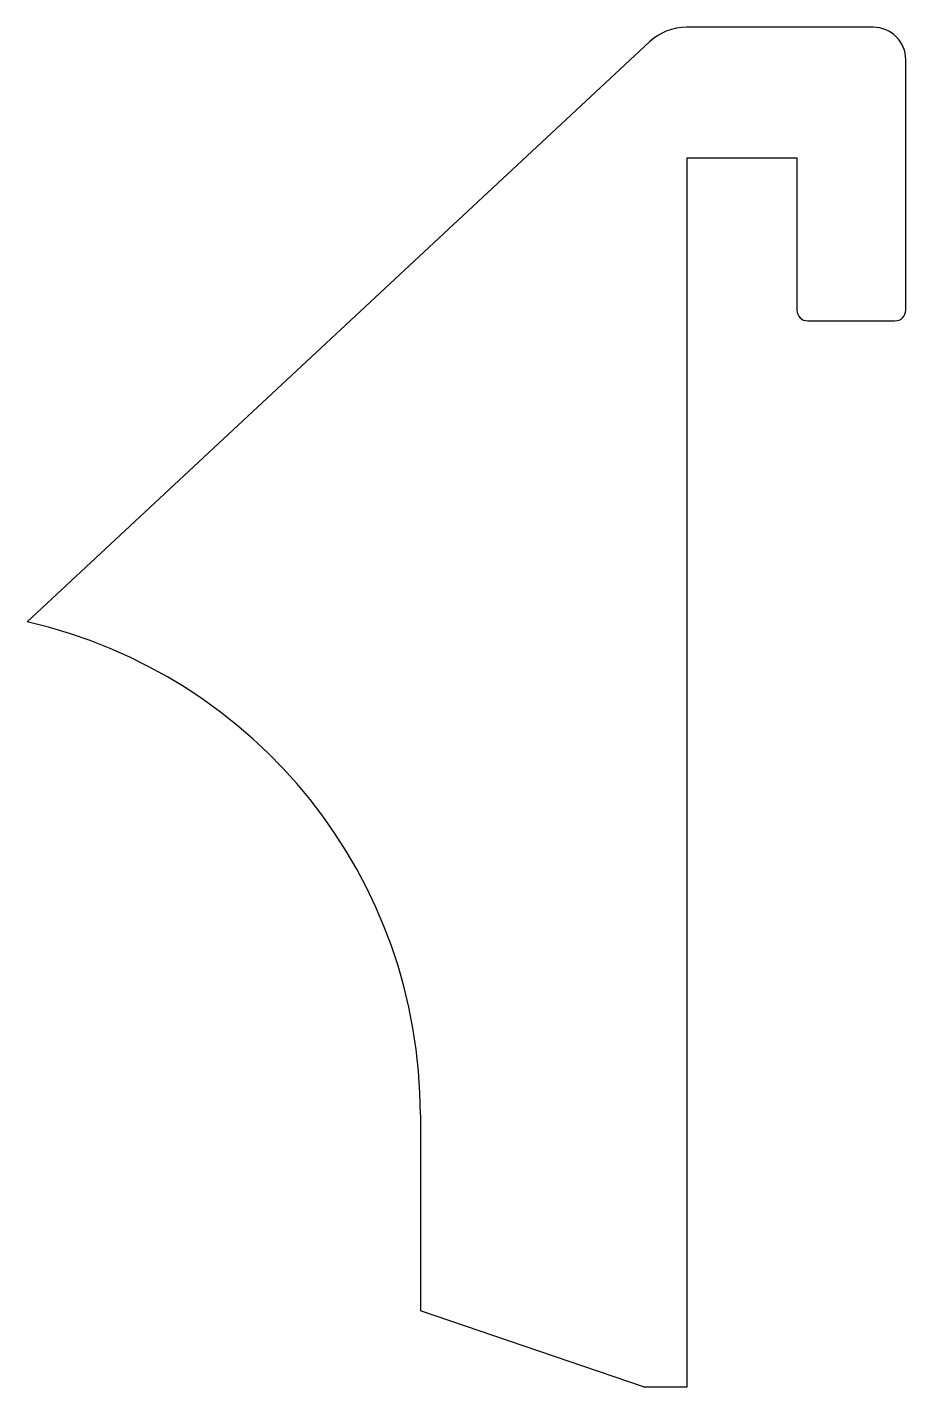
# Model space of a CAD drawing. Extents: x 299 to 380, y 295 to 420.
import ezdxf

# ---------------------------------------------------------------- set-up
doc = ezdxf.new("R2010")
doc.units = 0
doc.linetypes.add('SLD-CONTINUA', pattern=[0])
doc.layers.get('0').update_dxf_attribs({"linetype": 'CONTINUOUS'})

msp = doc.modelspace()

# ---------------------------------------------------------------- linework, layer by layer
at = {"color": 7, "linetype": 'SLD-CONTINUA'}
for p, q in [((376.99, 420.18), (359.86, 420.18)), ((356.45, 418.84), (299.26, 365.51)), ((379.99, 394.18), (379.99, 417.18)), ((359.89, 408.18), (369.99, 408.18)), ((359.89, 295.18), (359.89, 408.18)), ((369.99, 408.18), (369.99, 394.18)), ((370.99, 393.18), (378.99, 393.18)), ((335.39, 320.18), (335.39, 302.18)), ((355.89, 295.18), (335.39, 302.18)), ((355.89, 295.18), (359.89, 295.18))]:
    msp.add_line(p, q, dxfattribs=at)
for centre, radius, start, end in [((359.86, 415.18), 5, 90, 133), ((376.99, 417.18), 3, 0, 90), ((370.99, 394.18), 1, 180, 270), ((378.99, 394.18), 1, 270, 0), ((288.89, 320.18), 46.5, 0, 77.1116)]:
    msp.add_arc(centre, radius, start, end, dxfattribs=at)

doc.saveas('drawing.dxf')
